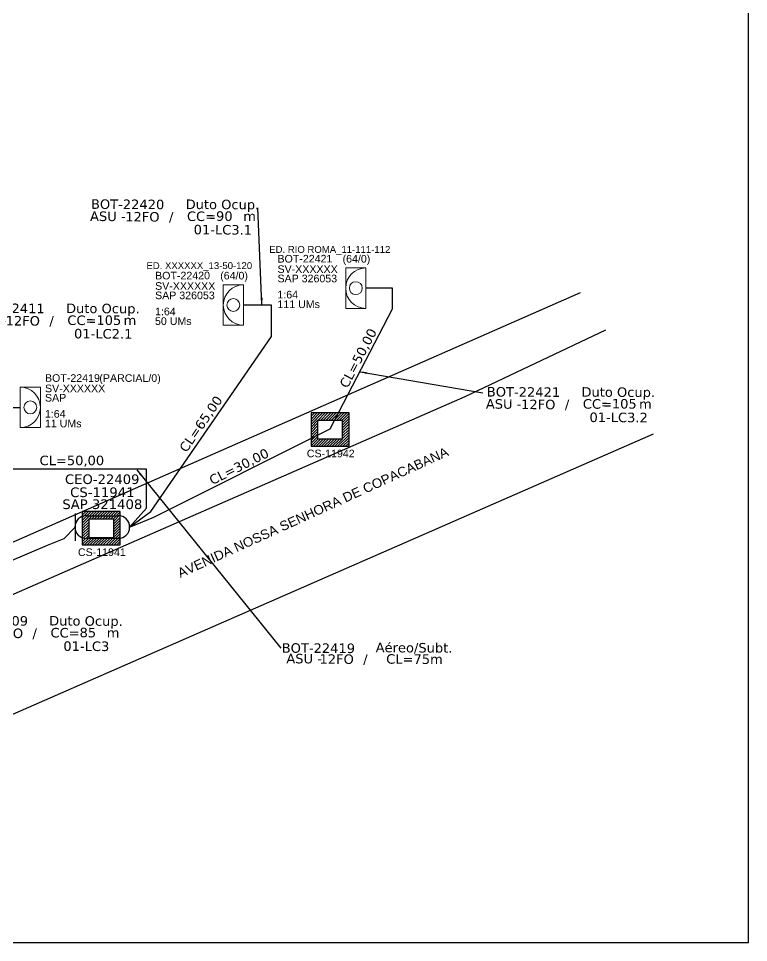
# Model space of a CAD drawing. Header units: metres. Extents: x -1286 to -445, y -500 to 94.
# Drawn here: x -668.9 to -445.1, y -499.8 to -216.6 of the extents above; entities that cross this region are included whole.
import ezdxf
from ezdxf.enums import TextEntityAlignment as Align

# ---------------------------------------------------------------- set-up
doc = ezdxf.new("R2010")
doc.units = ezdxf.units.M
for name, color, linetype in [('10.0-Cartográfico', 4, 'Continuous'), ('10.1-Caixas Subterrâneas', 5, 'Continuous'), ('20.4-CEOS', 1, 'Continuous'), ('20.5-CEO', 1, 'Continuous'), ('CAP a instalar', 1, 'Continuous'), ('celulas gpon', 7, 'Continuous'), ('label_cabos', 7, 'Continuous'), ('Legenda', 1, 'Continuous'), ('Segmento de Logradouro Texto', 238, 'Continuous')]:
    doc.layers.add(name, color=color, linetype=linetype)
doc.layers.add("20.0-LEGENDA DOS CDO'S", color=1, linetype='Continuous', lineweight=0)
doc.layers.add('20.1-CDO_INTERIOR', color=1, linetype='Continuous', lineweight=0)
doc.layers.add('EXTRA', color=50, linetype='Continuous', plot=False)
doc.styles.add('ARIAL', font='arial.ttf')
doc.styles.add('siredit', font='verdana.ttf')
doc.linetypes.add('FENCELINE1', pattern='A,0.25,-0.1,[133,ltypeshp.shx,S=0.1,R=0,X=-0.1,Y=0],-0.1,1', length=1.45)
doc.dimstyles.new('CC', dxfattribs={"dimtxt": 0.8, "dimasz": 2, "dimexe": 0.18, "dimexo": 0.0625, "dimgap": 0.09, "dimtad": 0, "dimdec": 0, "dimrnd": 1, "dimzin": 0, "dimdsep": 46, "dimtxsty": 'siredit', "dimblk": 'NONE', "dimcen": 0, "dimse1": 1, "dimse2": 1, "dimsd1": 1, "dimsd2": 1, "dimclrt": 7, "dimadec": 0, "dimazin": 0, "dimtfac": 1, "dimtdec": 0, "dimtofl": 0, "dimtmove": 0, "dimatfit": 3, "dimfxl": 0, "dimtolj": 1, "dimtzin": 0, "dimarcsym": 0})

# ---------------------------------------------------------------- blocks, each defined once
blk = doc.blocks.new('*X71')
at = {"color": 0, "linetype": 'Continuous'}
for p, q in [((-1.25, 0.34099), (-0.49099, 1.1)), ((-1.25, 0.517767), (-0.667767, 1.1)), ((-1.25, 0.694544), (-0.844544, 1.1)), ((-1.25, 0.87132), (-1.02132, 1.1)), ((-1.25, 1.048097), (-1.198097, 1.1)), ((-1.25, 0.164214), (-0.8035, 0.610714)), ((-0.789214, 0.625), (-0.314214, 1.1)), ((-0.612437, 0.625), (-0.137437, 1.1)), ((-0.43566, 0.625), (0.03934, 1.1)), ((-0.258883, 0.625), (0.216117, 1.1)), ((-0.082107, 0.625), (0.392893, 1.1)), ((0.09467, 0.625), (0.56967, 1.1)), ((0.271447, 0.625), (0.746447, 1.1)), ((0.448223, 0.625), (0.923223, 1.1)), ((0.625, 0.625), (1.1, 1.1)), ((0.801777, 0.625), (1.25, 1.073223)), ((0.8035, 0.449947), (1.25, 0.896447)), ((0.8035, 0.27317), (1.25, 0.71967)), ((-1.25, -0.012563), (-0.8035, 0.433937)), ((-1.25, -0.18934), (-0.8035, 0.25716)), ((-1.25, -0.366117), (-0.8035, 0.080383)), ((0.8035, 0.096393), (1.25, 0.542893)), ((0.8035, -0.080383), (1.25, 0.366117)), ((0.8035, -0.25716), (1.25, 0.18934)), ((0.8035, -0.433937), (1.25, 0.012563)), ((-1.25, -0.542893), (-0.8035, -0.096393)), ((-1.25, -0.71967), (-0.8035, -0.27317)), ((-1.25, -0.896447), (-0.8035, -0.449947)), ((0.49099, -1.1), (1.25, -0.34099)), ((0.667767, -1.1), (1.25, -0.517767)), ((0.8035, -0.610714), (1.25, -0.164214)), ((-1.25, -1.073223), (-0.801777, -0.625)), ((-1.1, -1.1), (-0.625, -0.625)), ((-0.923223, -1.1), (-0.448223, -0.625)), ((-0.746447, -1.1), (-0.271447, -0.625)), ((-0.56967, -1.1), (-0.09467, -0.625)), ((-0.392893, -1.1), (0.082107, -0.625)), ((-0.216117, -1.1), (0.258883, -0.625)), ((-0.03934, -1.1), (0.43566, -0.625)), ((0.137437, -1.1), (0.612437, -0.625)), ((0.314214, -1.1), (0.789214, -0.625)), ((0.844544, -1.1), (1.25, -0.694544)), ((1.02132, -1.1), (1.25, -0.87132)), ((1.198097, -1.1), (1.25, -1.048097))]:
    blk.add_line(p, q, dxfattribs=at)
blk = doc.blocks.new('MANHOLE_MQ')
at = {"color": 0, "linetype": 'Continuous'}
for p, q in [((0.00000623, 0.00000569), (-0.00000627, 0.00000569)), ((-0.00000627, 0.00000569), (-0.00000627, -0.00000531)), ((-0.00000404, 0.00000331), (0.00000399, 0.00000331)), ((-0.00000404, -0.00000294), (-0.00000404, 0.00000331)), ((0.00000399, 0.00000331), (0.00000399, -0.00000294)), ((0.00000623, -0.00000531), (0.00000623, 0.00000569)), ((0.00000399, -0.00000294), (-0.00000404, -0.00000294)), ((0.00000399, -0.00000294), (0.00000399, -0.00000294)), ((-0.00000627, -0.00000531), (0.00000623, -0.00000531))]:
    blk.add_line(p, q, dxfattribs=at)
at = {"color": 0, "linetype": 'Continuous', "xscale": 5e-06, "yscale": 5e-06, "zscale": 1e-05}
blk.add_blockref('*X71', (-0.00000002, 0.00000019), dxfattribs=at)
blk = doc.blocks.new('Inst CB DT OCUP CFOA-SM-ASU-120-S-12')
at = {"layer": 'label_cabos', "color": 0, "style": 'siredit'}
for tag, flags, p in [('ID_ATIVIDADE', 3, (1.314, 2.672)), ('FATOR', 1, (11.56, 2.551))]:
    blk.add_attdef(tag, text='', height=1, rotation=359.69001, dxfattribs=dict(at, flags=flags)).set_placement(p, align=Align.MIDDLE_CENTER)
for tag, p in [('DESTINO_CABO', (3.131, 1.262)), ('TIPO_CABO', (13.108, 1.245)), ('TIPO_CABO', (1.262, -0.005)), ('CABO', (4.686, -0.052)), ('/', (7.714, -0.052)), ('LANCE', (10.909, 0.002)), ('UND', (15.964, 0.002)), ('FID', (13.148, -1.414))]:
    blk.add_attdef(tag, text='', height=1, rotation=359.69001, dxfattribs=at).set_placement(p, align=Align.MIDDLE_CENTER)
blk.add_attdef('QTDE', (12.429, -0.475), '', height=1, rotation=359.69001, dxfattribs=at)
blk = doc.blocks.new('LEGENDA DOS CABOS')
at = {"layer": 'EXTRA', "color": 0, "style": 'siredit'}
for tag, p in [('ID', (4.601, 0.974)), ('XX', (9.03, 0.974))]:
    blk.add_attdef(tag, text='', height=0.48, rotation=359.69001, dxfattribs=at).set_placement(p, align=Align.MIDDLE_CENTER)
at = {"layer": 'Legenda', "color": 0, "style": 'siredit'}
for tag, p in [('TIPO_CABO', (1.314, -0.005)), ('CABO', (4.686, -0.052)), ('/', (6.809, -0.052)), ('METROS', (10.034, -0.052))]:
    blk.add_attdef(tag, text='', height=0.8, rotation=359.69001, dxfattribs=at).set_placement(p, align=Align.MIDDLE_CENTER)
blk = doc.blocks.new('_None')

msp = doc.modelspace()

# ---------------------------------------------------------------- linework, layer by layer
msp.add_lwpolyline([(-1286.07, -499.81), (-445.07, -499.81), (-445.07, 94.19), (-1286.07, 94.19)], close=True)
at = {"layer": '10.0-Cartográfico'}
for points in [[(-774.66, -289.43), (-723.42, -397.29), (-723.3, -397.55), (-723.13, -397.78), (-722.96, -397.99), (-722.73, -398.17), (-722.5, -398.35), (-722.27, -398.51), (-721.98, -398.64), (-721.73, -398.74), (-721.44, -398.81), (-721.13, -398.84), (-720.84, -398.86), (-720.53, -398.86), (-720.25, -398.8), (-719.96, -398.75), (-719.6, -398.61), (-496.58, -300.58)], [(-488.89, -312.12), (-532.09, -332.54), (-706.42, -408.74), (-713.43, -409.69), (-719.51, -410.19), (-724.66, -410.25), (-728.87, -410.3), (-731.23, -409.03), (-788.36, -295.02)], [(-698.23, -474.08), (-711.6, -447.72), (-474.16, -343.88)]]:
    msp.add_lwpolyline(points, dxfattribs=at)
at = {"layer": '20.1-CDO_INTERIOR', "color": 7, "lineweight": 18}
for points in [[(-568.56, -305.47), (-568.57, -293.09), (-562.38, -293.09), (-562.37, -305.47)], [(-606.09, -310.64), (-606.09, -298.26), (-599.9, -298.26), (-599.9, -310.64)], [(-662.17, -342.03), (-662.16, -329.64), (-668.35, -329.64), (-668.36, -342.02)]]:
    msp.add_lwpolyline(points, close=True, dxfattribs=at)
for centre in [(-565.47, -299.28), (-603, -304.45), (-665.26, -335.83)]:
    msp.add_circle(centre, 1.98, dxfattribs=at)
for centre, start, end in [((-562.38, -299.28), 90.0276, 270.0276), ((-599.9, -304.45), 90.0276, 270.0276), ((-668.36, -335.83), 269.9724, 89.9724)]:
    msp.add_arc(centre, 6.19, start, end, dxfattribs=at)
at = {"layer": '20.5-CEO', "color": 7}
for p, q in [((-648.07, -369.01), (-638.29, -369.01)), ((-638.29, -375.98), (-648.07, -375.98))]:
    msp.add_line(p, q, dxfattribs=at)
msp.add_lwpolyline([(-651.55, -368.29), (-651.55, -376.7)], dxfattribs=at)
for centre, start, end in [((-648.07, -372.49), 90, 270), ((-638.29, -372.49), 270, 90)]:
    msp.add_arc(centre, 3.49, start, end, dxfattribs=at)
at = {"layer": 'CAP a instalar', "color": 7, "linetype": 'FENCELINE1', "ltscale": 5}
for points in [[(-634.8, -372.49), (-627.38, -369.45), (-573.37, -342.44), (-554.21, -305.61), (-554.21, -299.28), (-562.38, -299.28)], [(-634.8, -372.49), (-628.32, -367.75), (-591.33, -314.1), (-591.33, -304.45), (-599.9, -304.45)], [(-634.8, -372.49), (-629.64, -366.7), (-629.64, -354.72), (-672.48, -354.72), (-672.48, -335.82), (-668.36, -335.82)], [(-816.74, -422.13), (-805.12, -421.96), (-793.69, -421.96), (-769.01, -431.74), (-707.79, -398.41), (-659.94, -378.07), (-654.9, -376.02), (-651.55, -372.49)]]:
    msp.add_lwpolyline(points, dxfattribs=at)

# ---------------------------------------------------------------- block references
at = {"layer": '10.1-Caixas Subterrâneas', "color": 30, "xscale": 931637.3018322334, "yscale": 931637.3018322334, "zscale": 931637.3018322334}
for p, rotation in [((-573.37, -342.44), 180.0000000000627), ((-643.53, -372.69), 180.0000000000628)]:
    msp.add_blockref('MANHOLE_MQ', p, dxfattribs=dict(at, rotation=rotation))
at = {"layer": 'label_cabos', "color": 0, "lineweight": 0}
ref = msp.add_blockref('Inst CB DT OCUP CFOA-SM-ASU-120-S-12', (-644.54, -277.26), dxfattribs=dict(at, xscale=2.913300687511235, yscale=2.913300687511235, zscale=2.913300687511235))
ref.add_attrib('DESTINO_CABO', 'BOT-22420', dxfattribs={"color": 0, "height": 2.913, "rotation": 359.69, "style": 'siredit'}).set_placement((-635.42, -273.58), align=Align.MIDDLE_CENTER)
ref.add_attrib('CABO', '12FO', dxfattribs={"color": 0, "height": 2.913, "rotation": 359.69, "style": 'siredit'}).set_placement((-630.89, -277.41), align=Align.MIDDLE_CENTER)
ref.add_attrib('TIPO_CABO', 'Duto Ocup.', dxfattribs={"color": 0, "height": 2.913, "rotation": 359.69, "style": 'siredit'}).set_placement((-606.35, -273.63), align=Align.MIDDLE_CENTER)
ref.add_attrib('/', '/', dxfattribs={"color": 0, "height": 2.91, "rotation": 359.69, "style": 'siredit'}).set_placement((-622.06, -277.41), align=Align.MIDDLE_CENTER)
ref.add_attrib('TIPO_CABO', 'ASU - ', dxfattribs={"color": 0, "height": 2.913, "rotation": 359.69, "style": 'siredit'}).set_placement((-640.86, -277.27), align=Align.MIDDLE_CENTER)
ref.add_attrib('FID', '01-LC3.1', dxfattribs={"color": 0, "height": 2.913, "rotation": 359.69, "style": 'siredit'}).set_placement((-606.23, -281.38), align=Align.MIDDLE_CENTER)
ref.add_attrib('LANCE', 'CC=', dxfattribs={"color": 0, "height": 2.913, "rotation": 359.69, "style": 'siredit'}).set_placement((-612.76, -277.26), align=Align.MIDDLE_CENTER)
ref.add_attrib('QTDE', '90', (-608.33, -278.64), dxfattribs={"color": 0, "height": 2.913, "rotation": 359.69, "style": 'siredit'})
ref.add_attrib('UND', 'm', dxfattribs={"color": 0, "height": 2.91, "rotation": 359.69, "style": 'siredit'}).set_placement((-598.03, -277.26), align=Align.MIDDLE_CENTER)
ref = msp.add_blockref('Inst CB DT OCUP CFOA-SM-ASU-120-S-12', (-681.21, -309.14), dxfattribs=dict(at, xscale=2.913300687511235, yscale=2.913300687511235, zscale=2.913300687511235))
ref.add_attrib('DESTINO_CABO', 'BOT-22411', dxfattribs={"color": 0, "height": 2.913, "rotation": 359.69, "style": 'siredit'}).set_placement((-672.08, -305.46), align=Align.MIDDLE_CENTER)
ref.add_attrib('CABO', '12FO', dxfattribs={"color": 0, "height": 2.913, "rotation": 359.69, "style": 'siredit'}).set_placement((-667.56, -309.29), align=Align.MIDDLE_CENTER)
ref.add_attrib('TIPO_CABO', 'Duto Ocup.', dxfattribs={"color": 0, "height": 2.913, "rotation": 359.69, "style": 'siredit'}).set_placement((-643.02, -305.51), align=Align.MIDDLE_CENTER)
ref.add_attrib('/', '/', dxfattribs={"color": 0, "height": 2.91, "rotation": 359.69, "style": 'siredit'}).set_placement((-658.73, -309.29), align=Align.MIDDLE_CENTER)
ref.add_attrib('TIPO_CABO', 'ASU - ', dxfattribs={"color": 0, "height": 2.913, "rotation": 359.69, "style": 'siredit'}).set_placement((-677.53, -309.15), align=Align.MIDDLE_CENTER)
ref.add_attrib('FID', '01-LC2.1', dxfattribs={"color": 0, "height": 2.913, "rotation": 359.69, "style": 'siredit'}).set_placement((-642.9, -313.26), align=Align.MIDDLE_CENTER)
ref.add_attrib('LANCE', 'CC=', dxfattribs={"color": 0, "height": 2.913, "rotation": 359.69, "style": 'siredit'}).set_placement((-649.43, -309.13), align=Align.MIDDLE_CENTER)
ref.add_attrib('QTDE', '105', (-645, -310.52), dxfattribs={"color": 0, "height": 2.913, "rotation": 359.69, "style": 'siredit'})
ref.add_attrib('UND', 'm', dxfattribs={"color": 0, "height": 2.91, "rotation": 359.69, "style": 'siredit'}).set_placement((-634.7, -309.13), align=Align.MIDDLE_CENTER)
ref = msp.add_blockref('Inst CB DT OCUP CFOA-SM-ASU-120-S-12', (-523.18, -334.77), dxfattribs=dict(at, xscale=2.913300687511235, yscale=2.913300687511235, zscale=2.913300687511235))
ref.add_attrib('DESTINO_CABO', 'BOT-22421', dxfattribs={"color": 0, "height": 2.913, "rotation": 359.69, "style": 'siredit'}).set_placement((-514.06, -331.09), align=Align.MIDDLE_CENTER)
ref.add_attrib('CABO', '12FO', dxfattribs={"color": 0, "height": 2.913, "rotation": 359.69, "style": 'siredit'}).set_placement((-509.53, -334.92), align=Align.MIDDLE_CENTER)
ref.add_attrib('TIPO_CABO', 'Duto Ocup.', dxfattribs={"color": 0, "height": 2.913, "rotation": 359.69, "style": 'siredit'}).set_placement((-485, -331.14), align=Align.MIDDLE_CENTER)
ref.add_attrib('/', '/', dxfattribs={"color": 0, "height": 2.91, "rotation": 359.69, "style": 'siredit'}).set_placement((-500.71, -334.92), align=Align.MIDDLE_CENTER)
ref.add_attrib('TIPO_CABO', 'ASU - ', dxfattribs={"color": 0, "height": 2.913, "rotation": 359.69, "style": 'siredit'}).set_placement((-519.51, -334.78), align=Align.MIDDLE_CENTER)
ref.add_attrib('FID', '01-LC3.2', dxfattribs={"color": 0, "height": 2.913, "rotation": 359.69, "style": 'siredit'}).set_placement((-484.88, -338.89), align=Align.MIDDLE_CENTER)
ref.add_attrib('LANCE', 'CC=', dxfattribs={"color": 0, "height": 2.913, "rotation": 359.69, "style": 'siredit'}).set_placement((-491.4, -334.77), align=Align.MIDDLE_CENTER)
ref.add_attrib('QTDE', '105', (-486.98, -336.15), dxfattribs={"color": 0, "height": 2.913, "rotation": 359.69, "style": 'siredit'})
ref.add_attrib('UND', 'm', dxfattribs={"color": 0, "height": 2.91, "rotation": 359.69, "style": 'siredit'}).set_placement((-476.68, -334.77), align=Align.MIDDLE_CENTER)
ref = msp.add_blockref('Inst CB DT OCUP CFOA-SM-ASU-120-S-12', (-686.38, -404.88), dxfattribs=dict(at, xscale=2.913300687511235, yscale=2.913300687511235, zscale=2.913300687511235))
ref.add_attrib('DESTINO_CABO', 'CEO-22409', dxfattribs={"color": 0, "height": 2.913, "rotation": 359.69, "style": 'siredit'}).set_placement((-677.26, -401.2), align=Align.MIDDLE_CENTER)
ref.add_attrib('CABO', '12FO', dxfattribs={"color": 0, "height": 2.913, "rotation": 359.69, "style": 'siredit'}).set_placement((-672.73, -405.03), align=Align.MIDDLE_CENTER)
ref.add_attrib('TIPO_CABO', 'Duto Ocup.', dxfattribs={"color": 0, "height": 2.913, "rotation": 359.69, "style": 'siredit'}).set_placement((-648.2, -401.26), align=Align.MIDDLE_CENTER)
ref.add_attrib('/', '/', dxfattribs={"color": 0, "height": 2.91, "rotation": 359.69, "style": 'siredit'}).set_placement((-663.91, -405.03), align=Align.MIDDLE_CENTER)
ref.add_attrib('TIPO_CABO', 'ASU - ', dxfattribs={"color": 0, "height": 2.913, "rotation": 359.69, "style": 'siredit'}).set_placement((-682.71, -404.9), align=Align.MIDDLE_CENTER)
ref.add_attrib('FID', '01-LC3', dxfattribs={"color": 0, "height": 2.913, "rotation": 359.69, "style": 'siredit'}).set_placement((-648.08, -409), align=Align.MIDDLE_CENTER)
ref.add_attrib('LANCE', 'CC=', dxfattribs={"color": 0, "height": 2.913, "rotation": 359.69, "style": 'siredit'}).set_placement((-654.6, -404.88), align=Align.MIDDLE_CENTER)
ref.add_attrib('QTDE', '85', (-650.17, -406.27), dxfattribs={"color": 0, "height": 2.913, "rotation": 359.69, "style": 'siredit'})
ref.add_attrib('UND', 'm', dxfattribs={"color": 0, "height": 2.91, "rotation": 359.69, "style": 'siredit'}).set_placement((-639.88, -404.88), align=Align.MIDDLE_CENTER)
ref = msp.add_blockref('LEGENDA DOS CABOS', (-589.3, -414.34), dxfattribs=dict(at, xscale=2.913300687511235, yscale=2.913300687511235, zscale=2.913300687511235))
ref.add_attrib('ID', 'BOT-22419', dxfattribs={"color": 0, "height": 2.913, "rotation": 359.69, "style": 'siredit'}).set_placement((-576.94, -409.59), align=Align.MIDDLE_CENTER)
ref.add_attrib('CABO', '12FO', dxfattribs={"color": 0, "height": 2.913, "rotation": 359.69, "style": 'siredit'}).set_placement((-571.34, -412.95), align=Align.MIDDLE_CENTER)
ref.add_attrib('METROS', 'CL=75m', dxfattribs={"color": 0, "height": 2.913, "rotation": 359.69, "style": 'siredit'}).set_placement((-547.47, -412.95), align=Align.MIDDLE_CENTER)
ref.add_attrib('XX', 'Aéreo/Subt.', dxfattribs={"color": 0, "height": 2.9133, "rotation": 359.69, "style": 'siredit'}).set_placement((-547.61, -409.46), align=Align.MIDDLE_CENTER)
ref.add_attrib('/', '/', dxfattribs={"color": 0, "height": 2.91, "rotation": 359.69, "style": 'siredit'}).set_placement((-562.52, -412.95), align=Align.MIDDLE_CENTER)
ref.add_attrib('TIPO_CABO', 'ASU -', dxfattribs={"color": 0, "height": 2.913, "rotation": 359.69, "style": 'siredit'}).set_placement((-581.31, -412.82), align=Align.MIDDLE_CENTER)

# ---------------------------------------------------------------- texts
at = {"color": 7, "style": 'ARIAL'}
for s, p in [('ED. RIO ROMA_11-111-112', (-592.01, -288.48)), ('ED. XXXXXX_13-50-120', (-629.66, -293.43))]:
    msp.add_text(s, height=2.0976, rotation=0.0099, dxfattribs=at).set_placement(p)
at = {"layer": '10.1-Caixas Subterrâneas', "color": 30, "style": 'ARIAL'}
for s, p in [('CS-11942', (-580.48, -351.11)), ('CS-11941', (-650.65, -381.36))]:
    msp.add_text(s, height=2.331, dxfattribs=at).set_placement(p)
at = {"layer": "20.0-LEGENDA DOS CDO'S", "color": 7, "style": 'ARIAL'}
for s, rotation, p in [('BOT-22421', 0.118, (-589.48, -291.44)), ('BOT-22420', 0.118, (-627, -296.61)), ('SV-XXXXXX', 359.9724, (-589.47, -294.62)), ('SAP 326053', 359.9724, (-589.48, -297.49)), ('SV-XXXXXX', 359.9724, (-627, -299.79)), ('1:64', 359.9724, (-589.5, -302.42)), ('SAP 326053', 359.9724, (-627, -302.66)), ('1:64', 359.9724, (-627.02, -307.59)), ('111 UMs', 359.9724, (-589.5, -305.38)), ('50 UMs', 359.9724, (-627.03, -310.55)), ('BOT-22419', 359.9724, (-660.75, -327.99)), ('SV-XXXXXX', 359.9724, (-660.75, -331.17)), ('SAP', 359.9724, (-660.76, -334.04)), ('1:64', 359.9724, (-660.78, -338.97)), ('11 UMs', 359.9724, (-660.78, -341.93))]:
    msp.add_text(s, height=2.331, rotation=rotation, dxfattribs=at).set_placement(p)
for s, height, p in [('(64/0)', 2.331, (-565.27, -291.45)), ('(64/0)', 2.331, (-602.79, -296.62)), ('        (PARCIAL/0)', 2.3306, (-638.29, -328))]:
    msp.add_text(s, height=height, rotation=359.9724, dxfattribs=at).set_placement(p, align=Align.CENTER)
at = {"layer": '20.4-CEOS', "color": 7, "style": 'siredit'}
msp.add_text('CEO-22409', height=2.941, dxfattribs=at).set_placement((-643.21, -356.36), align=Align.TOP_CENTER)
at = {"layer": '20.5-CEO', "color": 7, "style": 'siredit'}
for s, p in [('CS-11941', (-643.18, -360.36)), ('SAP 321408', (-643.18, -364.02))]:
    msp.add_text(s, height=2.953, dxfattribs=at).set_placement(p, align=Align.TOP_CENTER)
at = {"layer": 'celulas gpon', "style": 'siredit'}
for s, rotation, p in [('CL=50,00', 62.5427, (-568.03, -330.17)), ('CL=65,00', 55.3487, (-617.41, -349.85)), ('CL=50,00', 0.0098, (-662.42, -353.53)), ('CL=30,00', 26.5842, (-609.48, -359.67))]:
    msp.add_text(s, height=2.913, rotation=rotation, dxfattribs=at).set_placement(p)
at = {"layer": 'Segmento de Logradouro Texto', "color": 5, "linetype": 'Continuous', "style": 'ARIAL'}
msp.add_text('AVENIDA NOSSA SENHORA DE COPACABANA', height=2.9133, rotation=24.4957, dxfattribs=at).set_placement((-619.27, -388.11))

# ---------------------------------------------------------------- leaders
at = {"layer": 'label_cabos'}
for points in [[(-594.23, -304.25), (-595.53, -274.69)], [(-564.17, -324.92), (-526.57, -331.37)], [(-632.6, -354.95), (-588.46, -409.62)]]:
    msp.add_leader(points, dimstyle='CC', override={"dimgap": 0.09, "dimtad": 0}, dxfattribs=at)

doc.saveas('drawing.dxf')
